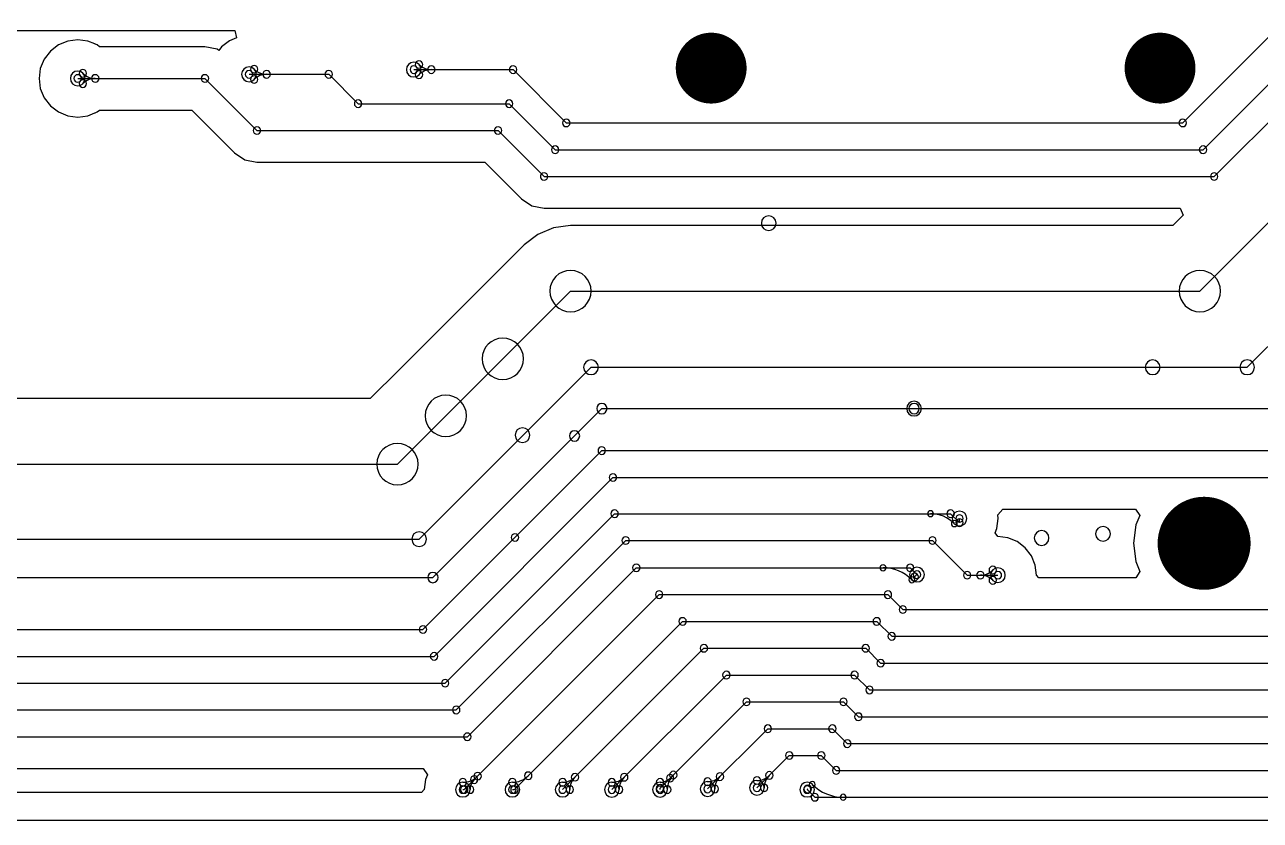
# Model space of a CAD drawing. Header units: inches. Extents: x 32166 to 66782, y 2386 to 7162.
# Drawn here: x 33358.4 to 33452.5, y 3490.6 to 3551.2 of the extents above; entities that cross this region are included whole.
import ezdxf

# ---------------------------------------------------------------- set-up
doc = ezdxf.new("R2010")
doc.units = ezdxf.units.IN
doc.header["$LTSCALE"] = 0.64311
doc.header["$MEASUREMENT"] = 0
for name, color, linetype in [('KEEPOUTLAYER', 6, 'CONTINUOUS'), ('MIDLAYER1', 16, 'CONTINUOUS'), ('MULTILAYER', 9, 'CONTINUOUS')]:
    doc.layers.add(name, color=color, linetype=linetype)

msp = doc.modelspace()

# ---------------------------------------------------------------- linework, layer by layer
at = {"layer": 'KEEPOUTLAYER'}
msp.add_line((32666.613, 3490.597), (34174.114, 3490.597), dxfattribs=at)
at = {"layer": 'MIDLAYER1'}
for p, q in [((33446.594, 3543.732), (33454.075, 3551.213)), ((33288.971, 3550.762), (33374.384, 3550.762)), ((33362.403, 3550.068), (33361.639, 3549.967)), ((33363.166, 3549.967), (33362.403, 3550.068)), ((33374.495, 3550.202), (33373.978, 3549.987)), ((33374.384, 3550.762), (33374.495, 3550.202)), ((33360.317, 3549.204), (33359.848, 3548.593)), ((33360.928, 3549.672), (33360.317, 3549.204)), ((33361.639, 3549.967), (33360.928, 3549.672)), ((33363.698, 3549.747), (33363.166, 3549.967)), ((33363.719, 3549.743), (33363.698, 3549.747)), ((33363.738, 3549.73), (33363.719, 3549.743)), ((33363.878, 3549.672), (33363.738, 3549.73)), ((33364.056, 3549.535), (33363.878, 3549.672)), ((33372.096, 3549.535), (33364.056, 3549.535)), ((33373.021, 3549.351), (33372.096, 3549.535)), ((33373.165, 3549.255), (33373.021, 3549.351)), ((33373.367, 3549.519), (33373.165, 3549.255)), ((33373.978, 3549.987), (33373.367, 3549.519)), ((33448.144, 3541.689), (33455.625, 3549.17)), ((33359.848, 3548.593), (33359.553, 3547.881)), ((33359.553, 3547.881), (33359.453, 3547.118)), ((33375.453, 3547.433), (33381.528, 3547.433)), ((33381.528, 3547.433), (33383.764, 3545.196)), ((33388.008, 3547.793), (33395.568, 3547.793)), ((33395.568, 3547.793), (33399.628, 3543.732)), ((33359.453, 3547.118), (33359.553, 3546.354)), ((33359.553, 3546.354), (33359.848, 3545.642)), ((33362.403, 3547.118), (33372.096, 3547.118)), ((33372.096, 3547.118), (33376.06, 3543.153)), ((33448.991, 3539.646), (33455.877, 3546.532)), ((33359.848, 3545.642), (33360.317, 3545.031)), ((33360.317, 3545.031), (33360.928, 3544.563)), ((33360.928, 3544.563), (33361.639, 3544.268)), ((33363.166, 3544.268), (33363.698, 3544.488)), ((33363.698, 3544.488), (33363.719, 3544.492)), ((33363.719, 3544.492), (33363.738, 3544.505)), ((33363.738, 3544.505), (33363.878, 3544.563)), ((33363.878, 3544.563), (33364.056, 3544.7)), ((33364.056, 3544.7), (33371.094, 3544.7)), ((33371.094, 3544.7), (33374.351, 3541.443)), ((33383.764, 3545.196), (33395.275, 3545.196)), ((33395.275, 3545.196), (33398.782, 3541.689)), ((33361.639, 3544.268), (33362.403, 3544.167)), ((33362.403, 3544.167), (33363.166, 3544.268)), ((33399.628, 3543.732), (33446.594, 3543.732)), ((33376.06, 3543.153), (33394.429, 3543.153)), ((33394.429, 3543.153), (33397.936, 3539.646)), ((33398.782, 3541.689), (33448.144, 3541.689)), ((33374.351, 3541.443), (33375.135, 3540.919)), ((33375.135, 3540.919), (33376.06, 3540.735)), ((33376.06, 3540.735), (33393.427, 3540.735)), ((33393.427, 3540.735), (33396.226, 3537.936)), ((33397.936, 3539.646), (33448.991, 3539.646)), ((33396.226, 3537.936), (33397.01, 3537.412)), ((33397.01, 3537.412), (33397.936, 3537.228)), ((33397.936, 3537.228), (33446.406, 3537.228)), ((33446.406, 3537.228), (33446.625, 3536.7)), ((33447.903, 3530.917), (33454.518, 3537.533)), ((33446.625, 3536.7), (33445.835, 3535.91)), ((33397.453, 3535.241), (33396.419, 3534.448)), ((33398.657, 3535.74), (33397.453, 3535.241)), ((33399.949, 3535.91), (33398.657, 3535.74)), ((33445.835, 3535.91), (33399.949, 3535.91)), ((33396.419, 3534.448), (33391.258, 3529.287)), ((33451.503, 3525.113), (33458.748, 3532.358)), ((33394.788, 3525.756), (33399.949, 3530.917)), ((33399.949, 3530.917), (33447.903, 3530.917)), ((33391.258, 3529.287), (33386.917, 3524.946)), ((33386.764, 3517.732), (33394.788, 3525.756)), ((33390.448, 3521.416), (33394.788, 3525.756)), ((33386.917, 3524.946), (33384.696, 3522.725)), ((33388.416, 3512.017), (33401.511, 3525.113)), ((33401.511, 3525.113), (33444.303, 3525.113)), ((33444.303, 3525.113), (33451.503, 3525.113)), ((33384.696, 3522.725), (33337.973, 3522.725)), ((33400.257, 3519.881), (33402.339, 3521.963)), ((33402.339, 3521.963), (33426.123, 3521.963)), ((33426.123, 3521.963), (33426.123, 3521.962)), ((33426.123, 3521.962), (33499.202, 3521.962)), ((33389.469, 3509.092), (33400.257, 3519.881)), ((33395.713, 3512.142), (33402.331, 3518.76)), ((33402.331, 3518.76), (33527.321, 3518.76)), ((33264.51, 3517.732), (33386.764, 3517.732)), ((33389.55, 3503.089), (33403.178, 3516.717)), ((33403.178, 3516.717), (33530.432, 3516.717)), ((33432.501, 3513.87), (33432.877, 3514.299)), ((33432.877, 3514.299), (33443.003, 3514.299)), ((33443.003, 3514.299), (33443.32, 3513.824)), ((33390.396, 3501.046), (33403.306, 3513.957)), ((33403.306, 3513.957), (33428.908, 3513.957)), ((33428.908, 3513.957), (33429.587, 3513.278)), ((33429.587, 3513.278), (33429.587, 3513.592)), ((33432.437, 3512.829), (33432.537, 3513.592)), ((33432.537, 3513.592), (33432.501, 3513.87)), ((33443.32, 3513.824), (33443.019, 3513.097)), ((33432.3, 3512.5), (33432.437, 3512.829)), ((33432.513, 3512.223), (33432.3, 3512.5)), ((33443.019, 3513.097), (33442.836, 3511.702)), ((33317.794, 3512.017), (33388.416, 3512.017)), ((33388.703, 3505.132), (33395.713, 3512.142)), ((33391.242, 3499.003), (33404.153, 3511.914)), ((33404.153, 3511.914), (33427.531, 3511.914)), ((33427.531, 3511.914), (33430.173, 3509.273)), ((33433.276, 3512.122), (33432.513, 3512.223)), ((33433.988, 3511.827), (33433.276, 3512.122)), ((33434.599, 3511.359), (33433.988, 3511.827)), ((33442.836, 3511.702), (33443.019, 3510.308)), ((33435.068, 3510.748), (33434.599, 3511.359)), ((33435.362, 3510.036), (33435.068, 3510.748)), ((33392.088, 3496.96), (33404.963, 3509.835)), ((33404.963, 3509.835), (33425.829, 3509.835)), ((33425.829, 3509.835), (33426.347, 3509.317)), ((33435.463, 3509.273), (33435.362, 3510.036)), ((33443.019, 3510.308), (33443.334, 3509.549)), ((33331.846, 3509.092), (33389.469, 3509.092)), ((33426.168, 3509.138), (33426.347, 3509.317)), ((33430.173, 3509.273), (33432.513, 3509.273)), ((33435.637, 3509.074), (33435.463, 3509.273)), ((33443.016, 3509.074), (33435.637, 3509.074)), ((33443.334, 3509.549), (33443.016, 3509.074)), ((33391.85, 3492.937), (33406.705, 3507.792)), ((33406.705, 3507.792), (33424.131, 3507.792)), ((33424.131, 3507.792), (33425.267, 3506.656)), ((33425.267, 3506.656), (33479.268, 3506.656)), ((33314.581, 3505.132), (33388.703, 3505.132)), ((33395.675, 3492.937), (33408.487, 3505.749)), ((33408.487, 3505.749), (33423.284, 3505.749)), ((33423.284, 3505.749), (33424.421, 3504.613)), ((33424.421, 3504.613), (33480.114, 3504.613)), ((33316.413, 3503.089), (33389.55, 3503.089)), ((33399.347, 3492.937), (33410.116, 3503.706)), ((33410.116, 3503.706), (33422.438, 3503.706)), ((33422.438, 3503.706), (33423.574, 3502.57)), ((33423.574, 3502.57), (33480.96, 3502.57)), ((33403.096, 3492.933), (33411.826, 3501.663)), ((33411.826, 3501.663), (33421.592, 3501.663)), ((33421.592, 3501.663), (33422.728, 3500.527)), ((33317.259, 3501.046), (33390.396, 3501.046)), ((33422.728, 3500.527), (33481.806, 3500.527)), ((33406.768, 3493.032), (33413.356, 3499.62)), ((33413.356, 3499.62), (33420.746, 3499.62)), ((33420.746, 3499.62), (33421.882, 3498.484)), ((33318.105, 3499.003), (33391.242, 3499.003)), ((33421.882, 3498.484), (33482.653, 3498.484)), ((33410.391, 3492.983), (33414.985, 3497.577)), ((33414.985, 3497.577), (33419.899, 3497.577)), ((33419.899, 3497.577), (33421.036, 3496.441)), ((33318.951, 3496.96), (33392.088, 3496.96)), ((33421.036, 3496.441), (33483.499, 3496.441)), ((33414.153, 3493.073), (33416.614, 3495.534)), ((33416.614, 3495.534), (33419.053, 3495.534)), ((33419.053, 3495.534), (33420.19, 3494.398)), ((33319.953, 3494.542), (33388.726, 3494.542)), ((33388.726, 3494.542), (33389.044, 3494.067)), ((33388.892, 3493.701), (33388.792, 3492.937)), ((33389.044, 3494.067), (33388.892, 3493.701)), ((33420.19, 3494.398), (33484.345, 3494.398)), ((33388.605, 3492.724), (33318.881, 3492.724)), ((33388.792, 3492.937), (33388.605, 3492.724)), ((33391.742, 3492.937), (33391.85, 3492.937)), ((33395.522, 3492.937), (33395.675, 3492.937)), ((33403.096, 3492.933), (33403.096, 3492.933)), ((33406.768, 3492.933), (33406.768, 3493.032)), ((33417.978, 3492.938), (33418.023, 3492.983)), ((33417.978, 3492.938), (33418.561, 3492.355)), ((33418.561, 3492.355), (33489.17, 3492.355))]:
    msp.add_line(p, q, dxfattribs=at)
for points, const_width in [([(33412.017, 3547.904, 1), (33409.317, 3547.904, 1)], 2.7), ([(33446.217, 3547.904, 1), (33443.517, 3547.904, 1)], 2.7), ([(33449.997, 3511.702, 1), (33446.453, 3511.702, 1)], 3.543)]:
    msp.add_lwpolyline(points, format="xyb", close=True, dxfattribs=dict(at, const_width=const_width))
for centre, radius, start, end in [((33388.008, 3547.793), 0.562, 0, 180), ((33388.399, 3548.184), 0.286, 0, 180), ((33388.399, 3548.184), 0.286, 0, 180), ((33388.399, 3548.184), 0.286, 0, 180), ((33388.399, 3548.184), 0.286, 180, 0), ((33388.399, 3548.184), 0.286, 180, 0), ((33388.399, 3548.184), 0.286, 180, 0), ((33389.344, 3549.129), 1.336, 224.99963, 269.99963), ((33389.344, 3549.129), 1.336, 224.99963, 269.99963), ((33389.344, 3549.129), 1.336, 224.99963, 269.99963), ((33362.403, 3547.118), 0.562, 0, 180), ((33362.403, 3547.118), 0.286, 0, 180), ((33362.794, 3547.509), 0.286, 0, 180), ((33362.794, 3547.509), 0.286, 0, 180), ((33362.794, 3547.509), 0.286, 0, 180), ((33362.794, 3547.509), 0.286, 180, 0), ((33362.794, 3547.509), 0.286, 180, 0), ((33362.794, 3547.509), 0.286, 180, 0), ((33363.739, 3548.454), 1.336, 224.99963, 269.99963), ((33363.739, 3548.454), 1.336, 224.99963, 269.99963), ((33363.739, 3548.454), 1.336, 224.99963, 269.99963), ((33363.739, 3547.118), 0.286, 0, 180), ((33363.739, 3547.118), 0.286, 0, 180), ((33363.739, 3547.118), 0.286, 0, 180), ((33363.739, 3547.118), 0.286, 0, 180), ((33363.739, 3547.118), 0.286, 0, 180), ((33363.739, 3547.118), 0.286, 0, 180), ((33372.096, 3547.118), 0.286, 0, 180), ((33372.096, 3547.118), 0.286, 0, 180), ((33375.453, 3547.433), 0.562, 0, 180), ((33375.453, 3547.433), 0.562, 180, 0), ((33375.453, 3547.433), 0.286, 0, 180), ((33375.453, 3547.433), 0.286, 180, 0), ((33375.844, 3547.824), 0.286, 0, 180), ((33375.844, 3547.824), 0.286, 0, 180), ((33375.844, 3547.824), 0.286, 0, 180), ((33375.844, 3547.824), 0.286, 180, 0), ((33375.844, 3547.824), 0.286, 180, 0), ((33375.844, 3547.824), 0.286, 180, 0), ((33375.844, 3547.041), 0.286, 0, 180), ((33375.844, 3547.041), 0.286, 0, 180), ((33375.844, 3547.041), 0.286, 0, 180), ((33376.789, 3548.769), 1.336, 224.99963, 269.99963), ((33376.789, 3548.769), 1.336, 224.99963, 269.99963), ((33376.789, 3548.769), 1.336, 224.99963, 269.99963), ((33376.789, 3546.096), 1.336, 90.00037, 135.00037), ((33376.789, 3546.096), 1.336, 90.00037, 135.00037), ((33376.789, 3546.096), 1.336, 90.00037, 135.00037), ((33376.789, 3547.433), 0.286, 0, 180), ((33376.789, 3547.433), 0.286, 0, 180), ((33376.789, 3547.433), 0.286, 0, 180), ((33376.789, 3547.433), 0.286, 0, 180), ((33376.789, 3547.433), 0.286, 0, 180), ((33376.789, 3547.433), 0.286, 0, 180), ((33376.789, 3547.433), 0.286, 180, 0), ((33376.789, 3547.433), 0.286, 180, 0), ((33376.789, 3547.433), 0.286, 180, 0), ((33376.789, 3547.433), 0.286, 180, 0), ((33376.789, 3547.433), 0.286, 180, 0), ((33376.789, 3547.433), 0.286, 180, 0), ((33381.528, 3547.433), 0.286, 0, 180), ((33381.528, 3547.433), 0.286, 0, 180), ((33381.528, 3547.433), 0.286, 180, 0), ((33381.528, 3547.433), 0.286, 180, 0), ((33388.008, 3547.793), 0.562, 180, 0), ((33388.008, 3547.793), 0.286, 0, 180), ((33388.008, 3547.793), 0.286, 180, 0), ((33388.399, 3547.401), 0.286, 0, 180), ((33388.399, 3547.401), 0.286, 0, 180), ((33388.399, 3547.401), 0.286, 0, 180), ((33388.399, 3547.401), 0.286, 180, 0), ((33388.399, 3547.401), 0.286, 180, 0), ((33388.399, 3547.401), 0.286, 180, 0), ((33389.344, 3546.456), 1.336, 90.00037, 135.00037), ((33389.344, 3546.456), 1.336, 90.00037, 135.00037), ((33389.344, 3546.456), 1.336, 90.00037, 135.00037), ((33389.344, 3547.793), 0.286, 0, 180), ((33389.344, 3547.793), 0.286, 0, 180), ((33389.344, 3547.793), 0.286, 0, 180), ((33389.344, 3547.793), 0.286, 0, 180), ((33389.344, 3547.793), 0.286, 0, 180), ((33389.344, 3547.793), 0.286, 0, 180), ((33389.344, 3547.793), 0.286, 180, 0), ((33389.344, 3547.793), 0.286, 180, 0), ((33389.344, 3547.793), 0.286, 180, 0), ((33389.344, 3547.793), 0.286, 180, 0), ((33389.344, 3547.793), 0.286, 180, 0), ((33389.344, 3547.793), 0.286, 180, 0), ((33395.568, 3547.793), 0.286, 0, 180), ((33395.568, 3547.793), 0.286, 0, 180), ((33395.568, 3547.793), 0.286, 180, 0), ((33395.568, 3547.793), 0.286, 180, 0), ((33362.403, 3547.118), 0.562, 180, 0), ((33362.403, 3547.118), 0.286, 180, 0), ((33362.794, 3546.726), 0.286, 0, 180), ((33362.794, 3546.726), 0.286, 0, 180), ((33362.794, 3546.726), 0.286, 0, 180), ((33362.794, 3546.726), 0.286, 180, 0), ((33362.794, 3546.726), 0.286, 180, 0), ((33362.794, 3546.726), 0.286, 180, 0), ((33363.739, 3545.781), 1.336, 90.00037, 135.00037), ((33363.739, 3545.781), 1.336, 90.00037, 135.00037), ((33363.739, 3545.781), 1.336, 90.00037, 135.00037), ((33363.739, 3547.118), 0.286, 180, 0), ((33363.739, 3547.118), 0.286, 180, 0), ((33363.739, 3547.118), 0.286, 180, 0), ((33363.739, 3547.118), 0.286, 180, 0), ((33363.739, 3547.118), 0.286, 180, 0), ((33363.739, 3547.118), 0.286, 180, 0), ((33372.096, 3547.118), 0.286, 180, 0), ((33372.096, 3547.118), 0.286, 180, 0), ((33375.844, 3547.041), 0.286, 180, 0), ((33375.844, 3547.041), 0.286, 180, 0), ((33375.844, 3547.041), 0.286, 180, 0), ((33383.764, 3545.196), 0.286, 0, 180), ((33383.764, 3545.196), 0.286, 0, 180), ((33395.275, 3545.196), 0.286, 0, 180), ((33395.275, 3545.196), 0.286, 0, 180), ((33383.764, 3545.196), 0.286, 180, 0), ((33383.764, 3545.196), 0.286, 180, 0), ((33395.275, 3545.196), 0.286, 180, 0), ((33395.275, 3545.196), 0.286, 180, 0), ((33399.628, 3543.732), 0.286, 0, 180), ((33399.628, 3543.732), 0.286, 0, 180), ((33399.628, 3543.732), 0.286, 180, 0), ((33399.628, 3543.732), 0.286, 180, 0), ((33446.594, 3543.732), 0.286, 0, 180), ((33446.594, 3543.732), 0.286, 0, 180), ((33446.594, 3543.732), 0.286, 180, 0), ((33446.594, 3543.732), 0.286, 180, 0), ((33376.06, 3543.153), 0.286, 0, 180), ((33376.06, 3543.153), 0.286, 0, 180), ((33376.06, 3543.153), 0.286, 180, 0), ((33376.06, 3543.153), 0.286, 180, 0), ((33394.429, 3543.153), 0.286, 0, 180), ((33394.429, 3543.153), 0.286, 0, 180), ((33394.429, 3543.153), 0.286, 180, 0), ((33394.429, 3543.153), 0.286, 180, 0), ((33398.782, 3541.689), 0.286, 0, 180), ((33398.782, 3541.689), 0.286, 0, 180), ((33398.782, 3541.689), 0.286, 180, 0), ((33398.782, 3541.689), 0.286, 180, 0), ((33448.144, 3541.689), 0.286, 0, 180), ((33448.144, 3541.689), 0.286, 0, 180), ((33448.144, 3541.689), 0.286, 180, 0), ((33448.144, 3541.689), 0.286, 180, 0), ((33397.936, 3539.646), 0.286, 0, 180), ((33397.936, 3539.646), 0.286, 0, 180), ((33448.991, 3539.646), 0.286, 0, 180), ((33448.991, 3539.646), 0.286, 0, 180), ((33397.936, 3539.646), 0.286, 180, 0), ((33397.936, 3539.646), 0.286, 180, 0), ((33448.991, 3539.646), 0.286, 180, 0), ((33448.991, 3539.646), 0.286, 180, 0), ((33415.053, 3536.092), 0.562, 0, 180), ((33415.053, 3536.092), 0.562, 180, 0), ((33399.949, 3530.917), 1.575, 0, 180), ((33399.949, 3530.917), 1.575, 0, 180), ((33447.903, 3530.917), 1.575, 0, 180), ((33447.903, 3530.917), 1.575, 0, 180), ((33399.949, 3530.917), 1.575, 180, 0), ((33399.949, 3530.917), 1.575, 180, 0), ((33447.903, 3530.917), 1.575, 180, 0), ((33447.903, 3530.917), 1.575, 180, 0), ((33394.788, 3525.756), 1.575, 0, 180), ((33394.788, 3525.756), 1.575, 0, 180), ((33394.788, 3525.756), 1.575, 0, 180), ((33394.788, 3525.756), 1.575, 180, 0), ((33394.788, 3525.756), 1.575, 180, 0), ((33394.788, 3525.756), 1.575, 180, 0), ((33401.511, 3525.113), 0.562, 0, 180), ((33401.511, 3525.113), 0.562, 0, 180), ((33444.303, 3525.113), 0.562, 0, 180), ((33444.303, 3525.113), 0.562, 0, 180), ((33444.303, 3525.113), 0.562, 0, 180), ((33451.503, 3525.113), 0.562, 0, 180), ((33451.503, 3525.113), 0.562, 0, 180), ((33401.511, 3525.113), 0.562, 180, 0), ((33401.511, 3525.113), 0.562, 180, 0), ((33444.303, 3525.113), 0.562, 180, 0), ((33444.303, 3525.113), 0.562, 180, 0), ((33444.303, 3525.113), 0.562, 180, 0), ((33451.503, 3525.113), 0.562, 180, 0), ((33451.503, 3525.113), 0.562, 180, 0), ((33390.448, 3521.416), 1.575, 0, 180), ((33402.339, 3521.963), 0.394, 0, 180), ((33402.339, 3521.963), 0.394, 0, 180), ((33402.339, 3521.963), 0.394, 180, 0), ((33402.339, 3521.963), 0.394, 180, 0), ((33426.123, 3521.963), 0.562, 0, 180), ((33426.123, 3521.963), 0.562, 180, 0), ((33426.123, 3521.962), 0.394, 0, 180), ((33426.123, 3521.962), 0.394, 0, 180), ((33426.123, 3521.963), 0.394, 0, 180), ((33426.123, 3521.963), 0.394, 0, 180), ((33426.123, 3521.963), 0.394, 180, 0), ((33426.123, 3521.963), 0.394, 180, 0), ((33426.123, 3521.962), 0.394, 180, 0), ((33426.123, 3521.962), 0.394, 180, 0), ((33390.448, 3521.416), 1.575, 180, 0), ((33396.288, 3519.938), 0.562, 0, 180), ((33396.288, 3519.938), 0.562, 180, 0), ((33400.257, 3519.881), 0.394, 0, 180), ((33400.257, 3519.881), 0.394, 0, 180), ((33386.764, 3517.732), 1.575, 0, 180), ((33386.764, 3517.732), 1.575, 0, 180), ((33400.257, 3519.881), 0.394, 180, 0), ((33400.257, 3519.881), 0.394, 180, 0), ((33402.331, 3518.76), 0.286, 0, 180), ((33402.331, 3518.76), 0.286, 0, 180), ((33402.331, 3518.76), 0.286, 180, 0), ((33402.331, 3518.76), 0.286, 180, 0), ((33386.764, 3517.732), 1.575, 180, 0), ((33386.764, 3517.732), 1.575, 180, 0), ((33403.178, 3516.717), 0.286, 0, 180), ((33403.178, 3516.717), 0.286, 0, 180), ((33403.178, 3516.717), 0.286, 180, 0), ((33403.178, 3516.717), 0.286, 180, 0), ((33403.306, 3513.957), 0.286, 0, 180), ((33403.306, 3513.957), 0.286, 0, 180), ((33403.306, 3513.957), 0.286, 180, 0), ((33403.306, 3513.957), 0.286, 180, 0), ((33427.371, 3513.957), 0.225, 0, 180), ((33427.371, 3513.957), 0.225, 180, 0), ((33427.371, 3511.376), 2.581, 44.9999, 89.9999), ((33428.908, 3513.957), 0.286, 0, 180), ((33428.908, 3513.957), 0.286, 0, 180), ((33428.908, 3513.957), 0.286, 180, 0), ((33428.908, 3513.957), 0.286, 180, 0), ((33429.196, 3513.201), 0.225, 0, 180), ((33429.587, 3513.592), 0.562, 0, 180), ((33429.587, 3513.592), 0.562, 180, 0), ((33429.587, 3513.592), 0.286, 0, 180), ((33429.587, 3513.592), 0.286, 180, 0), ((33429.587, 3513.278), 0.286, 0, 180), ((33429.587, 3513.278), 0.286, 0, 180), ((33388.416, 3512.017), 0.562, 0, 180), ((33388.416, 3512.017), 0.562, 0, 180), ((33395.713, 3512.142), 0.286, 0, 180), ((33395.713, 3512.142), 0.286, 0, 180), ((33429.196, 3513.201), 0.225, 180, 0), ((33429.587, 3513.278), 0.286, 180, 0), ((33429.587, 3513.278), 0.286, 180, 0), ((33435.843, 3512.107), 0.562, 0, 180), ((33440.523, 3512.422), 0.562, 0, 180), ((33440.523, 3512.422), 0.562, 180, 0), ((33388.416, 3512.017), 0.562, 180, 0), ((33388.416, 3512.017), 0.562, 180, 0), ((33395.713, 3512.142), 0.286, 180, 0), ((33395.713, 3512.142), 0.286, 180, 0), ((33404.153, 3511.914), 0.286, 0, 180), ((33404.153, 3511.914), 0.286, 0, 180), ((33404.153, 3511.914), 0.286, 180, 0), ((33404.153, 3511.914), 0.286, 180, 0), ((33427.531, 3511.914), 0.286, 0, 180), ((33427.531, 3511.914), 0.286, 0, 180), ((33427.531, 3511.914), 0.286, 180, 0), ((33427.531, 3511.914), 0.286, 180, 0), ((33435.843, 3512.107), 0.562, 180, 0), ((33404.963, 3509.835), 0.286, 0, 180), ((33404.963, 3509.835), 0.286, 0, 180), ((33404.963, 3509.835), 0.286, 180, 0), ((33404.963, 3509.835), 0.286, 180, 0), ((33423.761, 3509.835), 0.225, 0, 180), ((33423.761, 3509.835), 0.225, 180, 0), ((33423.761, 3506.732), 3.103, 44.99988, 89.99988), ((33425.829, 3509.835), 0.286, 0, 180), ((33425.829, 3509.835), 0.286, 0, 180), ((33425.829, 3509.835), 0.286, 180, 0), ((33425.829, 3509.835), 0.286, 180, 0), ((33426.347, 3509.317), 0.562, 0, 180), ((33426.347, 3509.317), 0.286, 0, 180), ((33426.347, 3509.317), 0.286, 0, 180), ((33431.177, 3510.609), 1.336, 270.00037, 315.00037), ((33431.177, 3510.609), 1.336, 270.00037, 315.00037), ((33431.177, 3510.609), 1.336, 270.00037, 315.00037), ((33432.121, 3509.664), 0.286, 0, 180), ((33432.121, 3509.664), 0.286, 0, 180), ((33432.121, 3509.664), 0.286, 0, 180), ((33432.121, 3509.664), 0.286, 180, 0), ((33432.121, 3509.664), 0.286, 180, 0), ((33432.121, 3509.664), 0.286, 180, 0), ((33432.513, 3509.273), 0.562, 0, 180), ((33389.469, 3509.092), 0.394, 0, 180), ((33389.469, 3509.092), 0.394, 0, 180), ((33389.469, 3509.092), 0.394, 180, 0), ((33389.469, 3509.092), 0.394, 180, 0), ((33425.956, 3508.926), 0.225, 0, 180), ((33425.956, 3508.926), 0.225, 180, 0), ((33426.347, 3509.317), 0.562, 180, 0), ((33426.168, 3509.138), 0.286, 0, 180), ((33426.168, 3509.138), 0.286, 180, 0), ((33426.347, 3509.317), 0.286, 180, 0), ((33426.347, 3509.317), 0.286, 180, 0), ((33430.173, 3509.273), 0.286, 0, 180), ((33430.173, 3509.273), 0.286, 0, 180), ((33430.173, 3509.273), 0.286, 180, 0), ((33430.173, 3509.273), 0.286, 180, 0), ((33431.177, 3509.273), 0.286, 0, 180), ((33431.177, 3509.273), 0.286, 0, 180), ((33431.177, 3509.273), 0.286, 0, 180), ((33431.177, 3509.273), 0.286, 0, 180), ((33431.177, 3509.273), 0.286, 0, 180), ((33431.177, 3509.273), 0.286, 0, 180), ((33431.177, 3509.273), 0.286, 180, 0), ((33431.177, 3509.273), 0.286, 180, 0), ((33431.177, 3509.273), 0.286, 180, 0), ((33431.177, 3509.273), 0.286, 180, 0), ((33431.177, 3509.273), 0.286, 180, 0), ((33431.177, 3509.273), 0.286, 180, 0), ((33431.177, 3507.936), 1.336, 44.99963, 89.99963), ((33431.177, 3507.936), 1.336, 44.99963, 89.99963), ((33431.177, 3507.936), 1.336, 44.99963, 89.99963), ((33432.121, 3508.881), 0.286, 0, 180), ((33432.121, 3508.881), 0.286, 0, 180), ((33432.121, 3508.881), 0.286, 0, 180), ((33432.121, 3508.881), 0.286, 180, 0), ((33432.121, 3508.881), 0.286, 180, 0), ((33432.121, 3508.881), 0.286, 180, 0), ((33432.513, 3509.273), 0.562, 180, 0), ((33432.513, 3509.273), 0.286, 0, 180), ((33432.513, 3509.273), 0.286, 180, 0), ((33406.705, 3507.792), 0.286, 0, 180), ((33406.705, 3507.792), 0.286, 0, 180), ((33406.705, 3507.792), 0.286, 180, 0), ((33406.705, 3507.792), 0.286, 180, 0), ((33424.131, 3507.792), 0.286, 0, 180), ((33424.131, 3507.792), 0.286, 0, 180), ((33424.131, 3507.792), 0.286, 180, 0), ((33424.131, 3507.792), 0.286, 180, 0), ((33425.267, 3506.656), 0.286, 0, 180), ((33425.267, 3506.656), 0.286, 0, 180), ((33408.487, 3505.749), 0.286, 0, 180), ((33408.487, 3505.749), 0.286, 0, 180), ((33423.284, 3505.749), 0.286, 0, 180), ((33423.284, 3505.749), 0.286, 0, 180), ((33425.267, 3506.656), 0.286, 180, 0), ((33425.267, 3506.656), 0.286, 180, 0), ((33388.703, 3505.132), 0.286, 0, 180), ((33388.703, 3505.132), 0.286, 0, 180), ((33388.703, 3505.132), 0.286, 180, 0), ((33388.703, 3505.132), 0.286, 180, 0), ((33408.487, 3505.749), 0.286, 180, 0), ((33408.487, 3505.749), 0.286, 180, 0), ((33423.284, 3505.749), 0.286, 180, 0), ((33423.284, 3505.749), 0.286, 180, 0), ((33424.421, 3504.613), 0.286, 0, 180), ((33424.421, 3504.613), 0.286, 0, 180), ((33410.116, 3503.706), 0.286, 0, 180), ((33410.116, 3503.706), 0.286, 0, 180), ((33422.438, 3503.706), 0.286, 0, 180), ((33422.438, 3503.706), 0.286, 0, 180), ((33424.421, 3504.613), 0.286, 180, 0), ((33424.421, 3504.613), 0.286, 180, 0), ((33389.55, 3503.089), 0.286, 0, 180), ((33389.55, 3503.089), 0.286, 0, 180), ((33389.55, 3503.089), 0.286, 180, 0), ((33389.55, 3503.089), 0.286, 180, 0), ((33410.116, 3503.706), 0.286, 180, 0), ((33410.116, 3503.706), 0.286, 180, 0), ((33422.438, 3503.706), 0.286, 180, 0), ((33422.438, 3503.706), 0.286, 180, 0), ((33423.574, 3502.57), 0.286, 0, 180), ((33423.574, 3502.57), 0.286, 0, 180), ((33423.574, 3502.57), 0.286, 180, 0), ((33423.574, 3502.57), 0.286, 180, 0), ((33390.396, 3501.046), 0.286, 0, 180), ((33390.396, 3501.046), 0.286, 0, 180), ((33411.826, 3501.663), 0.286, 0, 180), ((33411.826, 3501.663), 0.286, 0, 180), ((33411.826, 3501.663), 0.286, 180, 0), ((33411.826, 3501.663), 0.286, 180, 0), ((33421.592, 3501.663), 0.286, 0, 180), ((33421.592, 3501.663), 0.286, 0, 180), ((33421.592, 3501.663), 0.286, 180, 0), ((33421.592, 3501.663), 0.286, 180, 0), ((33390.396, 3501.046), 0.286, 180, 0), ((33390.396, 3501.046), 0.286, 180, 0), ((33422.728, 3500.527), 0.286, 0, 180), ((33422.728, 3500.527), 0.286, 0, 180), ((33422.728, 3500.527), 0.286, 180, 0), ((33422.728, 3500.527), 0.286, 180, 0), ((33391.242, 3499.003), 0.286, 0, 180), ((33391.242, 3499.003), 0.286, 0, 180), ((33413.356, 3499.62), 0.286, 0, 180), ((33413.356, 3499.62), 0.286, 0, 180), ((33413.356, 3499.62), 0.286, 180, 0), ((33413.356, 3499.62), 0.286, 180, 0), ((33420.746, 3499.62), 0.286, 0, 180), ((33420.746, 3499.62), 0.286, 0, 180), ((33420.746, 3499.62), 0.286, 180, 0), ((33420.746, 3499.62), 0.286, 180, 0), ((33391.242, 3499.003), 0.286, 180, 0), ((33391.242, 3499.003), 0.286, 180, 0), ((33421.882, 3498.484), 0.286, 0, 180), ((33421.882, 3498.484), 0.286, 0, 180), ((33421.882, 3498.484), 0.286, 180, 0), ((33421.882, 3498.484), 0.286, 180, 0), ((33414.985, 3497.577), 0.286, 0, 180), ((33414.985, 3497.577), 0.286, 0, 180), ((33414.985, 3497.577), 0.286, 180, 0), ((33414.985, 3497.577), 0.286, 180, 0), ((33419.899, 3497.577), 0.286, 0, 180), ((33419.899, 3497.577), 0.286, 0, 180), ((33419.899, 3497.577), 0.286, 180, 0), ((33419.899, 3497.577), 0.286, 180, 0), ((33392.088, 3496.96), 0.286, 0, 180), ((33392.088, 3496.96), 0.286, 0, 180), ((33392.088, 3496.96), 0.286, 180, 0), ((33392.088, 3496.96), 0.286, 180, 0), ((33421.036, 3496.441), 0.286, 0, 180), ((33421.036, 3496.441), 0.286, 0, 180), ((33421.036, 3496.441), 0.286, 180, 0), ((33421.036, 3496.441), 0.286, 180, 0), ((33416.614, 3495.534), 0.286, 0, 180), ((33416.614, 3495.534), 0.286, 0, 180), ((33416.614, 3495.534), 0.286, 180, 0), ((33416.614, 3495.534), 0.286, 180, 0), ((33419.053, 3495.534), 0.286, 0, 180), ((33419.053, 3495.534), 0.286, 0, 180), ((33419.053, 3495.534), 0.286, 180, 0), ((33419.053, 3495.534), 0.286, 180, 0), ((33420.19, 3494.398), 0.286, 0, 180), ((33420.19, 3494.398), 0.286, 0, 180), ((33391.742, 3493.491), 0.286, 0, 180), ((33391.742, 3493.491), 0.286, 0, 180), ((33391.742, 3493.491), 0.286, 0, 180), ((33391.742, 3495.088), 1.597, 269.99997, 314.99997), ((33391.742, 3495.088), 1.597, 269.99997, 314.99997), ((33391.742, 3495.088), 1.597, 269.99997, 314.99997), ((33393.371, 3492.937), 1.076, 135.00008, 180.00008), ((33393.371, 3492.937), 1.076, 135.00008, 180.00008), ((33393.371, 3492.937), 1.076, 135.00008, 180.00008), ((33392.611, 3493.698), 0.286, 0, 180), ((33392.611, 3493.698), 0.286, 0, 180), ((33392.611, 3493.698), 0.286, 0, 180), ((33392.611, 3493.698), 0.286, 180, 0), ((33392.611, 3493.698), 0.286, 180, 0), ((33392.611, 3493.698), 0.286, 180, 0), ((33392.871, 3493.959), 0.286, 0, 180), ((33392.871, 3493.959), 0.286, 0, 180), ((33392.871, 3493.959), 0.286, 0, 180), ((33392.871, 3493.959), 0.286, 180, 0), ((33392.871, 3493.959), 0.286, 180, 0), ((33392.871, 3493.959), 0.286, 180, 0), ((33395.522, 3493.491), 0.286, 0, 180), ((33395.522, 3493.491), 0.286, 0, 180), ((33395.522, 3493.491), 0.286, 0, 180), ((33395.522, 3495.197), 1.706, 270.00001, 315.00001), ((33395.522, 3495.197), 1.706, 270.00001, 315.00001), ((33395.522, 3495.197), 1.706, 270.00001, 315.00001), ((33396.728, 3493.99), 0.286, 0, 180), ((33396.728, 3493.99), 0.286, 0, 180), ((33396.728, 3493.99), 0.286, 0, 180), ((33396.728, 3493.99), 0.286, 180, 0), ((33396.728, 3493.99), 0.286, 180, 0), ((33396.728, 3493.99), 0.286, 180, 0), ((33399.347, 3493.491), 0.286, 0, 180), ((33399.347, 3493.491), 0.286, 0, 180), ((33399.347, 3493.491), 0.286, 0, 180), ((33399.347, 3494.827), 1.336, 270.00037, 315.00037), ((33399.347, 3494.827), 1.336, 270.00037, 315.00037), ((33399.347, 3494.827), 1.336, 270.00037, 315.00037), ((33401.237, 3492.937), 1.336, 134.99963, 179.99963), ((33401.237, 3492.937), 1.336, 134.99963, 179.99963), ((33401.237, 3492.937), 1.336, 134.99963, 179.99963), ((33400.292, 3493.882), 0.286, 0, 180), ((33400.292, 3493.882), 0.286, 0, 180), ((33400.292, 3493.882), 0.286, 0, 180), ((33400.292, 3493.882), 0.286, 0, 180), ((33400.292, 3493.882), 0.286, 0, 180), ((33400.292, 3493.882), 0.286, 0, 180), ((33400.292, 3493.882), 0.286, 180, 0), ((33400.292, 3493.882), 0.286, 180, 0), ((33400.292, 3493.882), 0.286, 180, 0), ((33400.292, 3493.882), 0.286, 180, 0), ((33400.292, 3493.882), 0.286, 180, 0), ((33400.292, 3493.882), 0.286, 180, 0), ((33403.096, 3493.487), 0.286, 0, 180), ((33403.096, 3493.487), 0.286, 0, 180), ((33403.096, 3493.487), 0.286, 0, 180), ((33403.096, 3494.823), 1.336, 270.00002, 315.00002), ((33403.096, 3494.823), 1.336, 270.00002, 315.00002), ((33403.096, 3494.823), 1.336, 270.00002, 315.00002), ((33404.986, 3492.933), 1.336, 135.00037, 180.00037), ((33404.986, 3492.933), 1.336, 135.00037, 180.00037), ((33404.986, 3492.933), 1.336, 135.00037, 180.00037), ((33404.041, 3493.878), 0.286, 0, 180), ((33404.041, 3493.878), 0.286, 0, 180), ((33404.041, 3493.878), 0.286, 0, 180), ((33404.041, 3493.878), 0.286, 0, 180), ((33404.041, 3493.878), 0.286, 0, 180), ((33404.041, 3493.878), 0.286, 0, 180), ((33404.041, 3493.878), 0.286, 180, 0), ((33404.041, 3493.878), 0.286, 180, 0), ((33404.041, 3493.878), 0.286, 180, 0), ((33404.041, 3493.878), 0.286, 180, 0), ((33404.041, 3493.878), 0.286, 180, 0), ((33404.041, 3493.878), 0.286, 180, 0), ((33406.768, 3493.487), 0.286, 0, 180), ((33406.768, 3493.487), 0.286, 0, 180), ((33406.768, 3493.487), 0.286, 0, 180), ((33406.768, 3494.584), 1.097, 270.00008, 315.00008), ((33406.768, 3494.584), 1.097, 270.00008, 315.00008), ((33406.768, 3494.584), 1.097, 270.00008, 315.00008), ((33407.544, 3493.808), 0.286, 0, 180), ((33407.544, 3493.808), 0.286, 0, 180), ((33407.544, 3493.808), 0.286, 0, 180), ((33407.544, 3493.808), 0.286, 180, 0), ((33407.544, 3493.808), 0.286, 180, 0), ((33407.544, 3493.808), 0.286, 180, 0), ((33408.897, 3492.933), 1.575, 135.00035, 180.00035), ((33408.897, 3492.933), 1.575, 135.00035, 180.00035), ((33408.897, 3492.933), 1.575, 135.00035, 180.00035), ((33407.783, 3494.047), 0.286, 0, 180), ((33407.783, 3494.047), 0.286, 0, 180), ((33407.783, 3494.047), 0.286, 0, 180), ((33407.783, 3494.047), 0.286, 180, 0), ((33407.783, 3494.047), 0.286, 180, 0), ((33407.783, 3494.047), 0.286, 180, 0), ((33410.391, 3493.536), 0.286, 0, 180), ((33410.391, 3493.536), 0.286, 0, 180), ((33410.391, 3493.536), 0.286, 0, 180), ((33410.391, 3494.872), 1.336, 270.00037, 315.00037), ((33410.391, 3494.872), 1.336, 270.00037, 315.00037), ((33410.391, 3494.872), 1.336, 270.00037, 315.00037), ((33412.281, 3492.983), 1.336, 134.99963, 179.99963), ((33412.281, 3492.983), 1.336, 134.99963, 179.99963), ((33412.281, 3492.983), 1.336, 134.99963, 179.99963), ((33411.336, 3493.927), 0.286, 0, 180), ((33411.336, 3493.927), 0.286, 0, 180), ((33411.336, 3493.927), 0.286, 0, 180), ((33411.336, 3493.927), 0.286, 0, 180), ((33411.336, 3493.927), 0.286, 0, 180), ((33411.336, 3493.927), 0.286, 0, 180), ((33411.336, 3493.927), 0.286, 180, 0), ((33411.336, 3493.927), 0.286, 180, 0), ((33411.336, 3493.927), 0.286, 180, 0), ((33411.336, 3493.927), 0.286, 180, 0), ((33411.336, 3493.927), 0.286, 180, 0), ((33411.336, 3493.927), 0.286, 180, 0), ((33414.153, 3493.073), 0.562, 0, 180), ((33414.153, 3493.626), 0.286, 0, 180), ((33414.153, 3493.626), 0.286, 0, 180), ((33414.153, 3493.626), 0.286, 0, 180), ((33414.153, 3493.626), 0.286, 180, 0), ((33414.153, 3493.626), 0.286, 180, 0), ((33414.153, 3493.626), 0.286, 180, 0), ((33414.153, 3494.962), 1.336, 270.00037, 315.00037), ((33414.153, 3494.962), 1.336, 270.00037, 315.00037), ((33414.153, 3494.962), 1.336, 270.00037, 315.00037), ((33416.043, 3493.073), 1.336, 134.99963, 179.99963), ((33416.043, 3493.073), 1.336, 134.99963, 179.99963), ((33416.043, 3493.073), 1.336, 134.99963, 179.99963), ((33415.098, 3494.017), 0.286, 0, 180), ((33415.098, 3494.017), 0.286, 0, 180), ((33415.098, 3494.017), 0.286, 0, 180), ((33415.098, 3494.017), 0.286, 0, 180), ((33415.098, 3494.017), 0.286, 0, 180), ((33415.098, 3494.017), 0.286, 0, 180), ((33415.098, 3494.017), 0.286, 180, 0), ((33415.098, 3494.017), 0.286, 180, 0), ((33415.098, 3494.017), 0.286, 180, 0), ((33415.098, 3494.017), 0.286, 180, 0), ((33415.098, 3494.017), 0.286, 180, 0), ((33415.098, 3494.017), 0.286, 180, 0), ((33420.19, 3494.398), 0.286, 180, 0), ((33420.19, 3494.398), 0.286, 180, 0), ((33391.742, 3492.937), 0.562, 0, 180), ((33391.742, 3492.937), 0.562, 180, 0), ((33391.742, 3493.491), 0.286, 180, 0), ((33391.742, 3493.491), 0.286, 180, 0), ((33391.742, 3493.491), 0.286, 180, 0), ((33391.742, 3492.937), 0.286, 0, 180), ((33391.742, 3492.937), 0.286, 180, 0), ((33391.85, 3492.937), 0.286, 0, 180), ((33391.85, 3492.937), 0.286, 0, 180), ((33391.85, 3492.937), 0.286, 180, 0), ((33391.85, 3492.937), 0.286, 180, 0), ((33392.296, 3492.937), 0.286, 0, 180), ((33392.296, 3492.937), 0.286, 0, 180), ((33392.296, 3492.937), 0.286, 0, 180), ((33392.296, 3492.937), 0.286, 180, 0), ((33392.296, 3492.937), 0.286, 180, 0), ((33392.296, 3492.937), 0.286, 180, 0), ((33395.522, 3492.937), 0.562, 0, 180), ((33395.522, 3492.937), 0.562, 180, 0), ((33395.522, 3493.491), 0.286, 180, 0), ((33395.522, 3493.491), 0.286, 180, 0), ((33395.522, 3493.491), 0.286, 180, 0), ((33395.522, 3492.937), 0.286, 0, 180), ((33395.522, 3492.937), 0.286, 180, 0), ((33395.675, 3492.937), 0.286, 0, 180), ((33395.675, 3492.937), 0.286, 0, 180), ((33395.675, 3492.937), 0.286, 180, 0), ((33395.675, 3492.937), 0.286, 180, 0), ((33399.347, 3492.937), 0.562, 0, 180), ((33399.347, 3492.937), 0.562, 180, 0), ((33399.347, 3493.491), 0.286, 180, 0), ((33399.347, 3493.491), 0.286, 180, 0), ((33399.347, 3493.491), 0.286, 180, 0), ((33399.347, 3492.937), 0.286, 0, 180), ((33399.347, 3492.937), 0.286, 180, 0), ((33399.9, 3492.937), 0.286, 0, 180), ((33399.9, 3492.937), 0.286, 0, 180), ((33399.9, 3492.937), 0.286, 0, 180), ((33399.9, 3492.937), 0.286, 180, 0), ((33399.9, 3492.937), 0.286, 180, 0), ((33399.9, 3492.937), 0.286, 180, 0), ((33403.096, 3492.933), 0.562, 0, 180), ((33403.096, 3492.933), 0.562, 180, 0), ((33403.096, 3493.487), 0.286, 180, 0), ((33403.096, 3493.487), 0.286, 180, 0), ((33403.096, 3493.487), 0.286, 180, 0), ((33403.096, 3492.933), 0.286, 0, 180), ((33403.096, 3492.933), 0.286, 0, 180), ((33403.096, 3492.933), 0.286, 0, 180), ((33403.096, 3492.933), 0.286, 180, 0), ((33403.096, 3492.933), 0.286, 180, 0), ((33403.096, 3492.933), 0.286, 180, 0), ((33403.65, 3492.933), 0.286, 0, 180), ((33403.65, 3492.933), 0.286, 0, 180), ((33403.65, 3492.933), 0.286, 0, 180), ((33403.65, 3492.933), 0.286, 180, 0), ((33403.65, 3492.933), 0.286, 180, 0), ((33403.65, 3492.933), 0.286, 180, 0), ((33406.768, 3492.933), 0.562, 0, 180), ((33406.768, 3492.933), 0.562, 180, 0), ((33406.768, 3493.487), 0.286, 180, 0), ((33406.768, 3493.487), 0.286, 180, 0), ((33406.768, 3493.487), 0.286, 180, 0), ((33406.768, 3493.032), 0.286, 0, 180), ((33406.768, 3493.032), 0.286, 0, 180), ((33406.768, 3492.933), 0.286, 0, 180), ((33406.768, 3493.032), 0.286, 180, 0), ((33406.768, 3493.032), 0.286, 180, 0), ((33406.768, 3492.933), 0.286, 180, 0), ((33407.322, 3492.933), 0.286, 0, 180), ((33407.322, 3492.933), 0.286, 0, 180), ((33407.322, 3492.933), 0.286, 0, 180), ((33407.322, 3492.933), 0.286, 180, 0), ((33407.322, 3492.933), 0.286, 180, 0), ((33407.322, 3492.933), 0.286, 180, 0), ((33410.391, 3492.983), 0.562, 0, 180), ((33410.391, 3492.983), 0.562, 180, 0), ((33410.391, 3493.536), 0.286, 180, 0), ((33410.391, 3493.536), 0.286, 180, 0), ((33410.391, 3493.536), 0.286, 180, 0), ((33410.391, 3492.983), 0.286, 0, 180), ((33410.391, 3492.983), 0.286, 180, 0), ((33410.944, 3492.983), 0.286, 0, 180), ((33410.944, 3492.983), 0.286, 0, 180), ((33410.944, 3492.983), 0.286, 0, 180), ((33410.944, 3492.983), 0.286, 180, 0), ((33410.944, 3492.983), 0.286, 180, 0), ((33410.944, 3492.983), 0.286, 180, 0), ((33414.153, 3493.073), 0.562, 180, 0), ((33414.153, 3493.073), 0.286, 0, 180), ((33414.153, 3493.073), 0.286, 180, 0), ((33414.706, 3493.073), 0.286, 0, 180), ((33414.706, 3493.073), 0.286, 0, 180), ((33414.706, 3493.073), 0.286, 0, 180), ((33414.706, 3493.073), 0.286, 180, 0), ((33414.706, 3493.073), 0.286, 180, 0), ((33414.706, 3493.073), 0.286, 180, 0), ((33417.978, 3492.938), 0.562, 0, 180), ((33417.978, 3492.938), 0.562, 180, 0), ((33417.978, 3492.938), 0.286, 0, 180), ((33417.978, 3492.938), 0.286, 0, 180), ((33417.978, 3492.938), 0.286, 180, 0), ((33417.978, 3492.938), 0.286, 180, 0), ((33418.023, 3492.983), 0.286, 0, 180), ((33418.023, 3492.983), 0.286, 180, 0), ((33418.369, 3493.329), 0.225, 0, 180), ((33418.369, 3493.329), 0.225, 180, 0), ((33418.561, 3492.355), 0.286, 0, 180), ((33418.561, 3492.355), 0.286, 0, 180), ((33420.721, 3495.681), 3.326, 224.99988, 269.99988), ((33418.561, 3492.355), 0.286, 180, 0), ((33418.561, 3492.355), 0.286, 180, 0), ((33420.721, 3492.355), 0.225, 0, 180), ((33420.721, 3492.355), 0.225, 180, 0)]:
    msp.add_arc(centre, radius, start, end, dxfattribs=at)
at = {"layer": 'MULTILAYER'}
for points, const_width in [([(33412.017, 3547.904, 1), (33409.317, 3547.904, 1)], 2.7), ([(33446.217, 3547.904, 1), (33443.517, 3547.904, 1)], 2.7), ([(33449.997, 3511.702, 1), (33446.453, 3511.702, 1)], 3.543)]:
    msp.add_lwpolyline(points, format="xyb", close=True, dxfattribs=dict(at, const_width=const_width))
for centre, start, end in [((33388.008, 3547.793), 0, 180), ((33362.403, 3547.118), 0, 180), ((33375.453, 3547.433), 0, 180), ((33375.453, 3547.433), 180, 0), ((33388.008, 3547.793), 180, 0), ((33362.403, 3547.118), 180, 0), ((33415.053, 3536.092), 0, 180), ((33415.053, 3536.092), 180, 0), ((33444.303, 3525.113), 0, 180), ((33444.303, 3525.113), 180, 0), ((33426.123, 3521.963), 0, 180), ((33426.123, 3521.963), 180, 0), ((33396.288, 3519.938), 0, 180), ((33396.288, 3519.938), 180, 0), ((33429.587, 3513.592), 0, 180), ((33429.587, 3513.592), 180, 0), ((33435.843, 3512.107), 0, 180), ((33440.523, 3512.422), 0, 180), ((33440.523, 3512.422), 180, 0), ((33435.843, 3512.107), 180, 0), ((33426.347, 3509.317), 0, 180), ((33432.513, 3509.273), 0, 180), ((33426.347, 3509.317), 180, 0), ((33432.513, 3509.273), 180, 0), ((33414.153, 3493.073), 0, 180), ((33391.742, 3492.937), 0, 180), ((33391.742, 3492.937), 180, 0), ((33395.522, 3492.937), 0, 180), ((33395.522, 3492.937), 180, 0), ((33399.347, 3492.937), 0, 180), ((33399.347, 3492.937), 180, 0), ((33403.096, 3492.933), 0, 180), ((33403.096, 3492.933), 180, 0), ((33406.768, 3492.933), 0, 180), ((33406.768, 3492.933), 180, 0), ((33410.391, 3492.983), 0, 180), ((33410.391, 3492.983), 180, 0), ((33414.153, 3493.073), 180, 0), ((33417.978, 3492.938), 0, 180), ((33417.978, 3492.938), 180, 0)]:
    msp.add_arc(centre, 0.562, start, end, dxfattribs=at)

doc.saveas('drawing.dxf')
